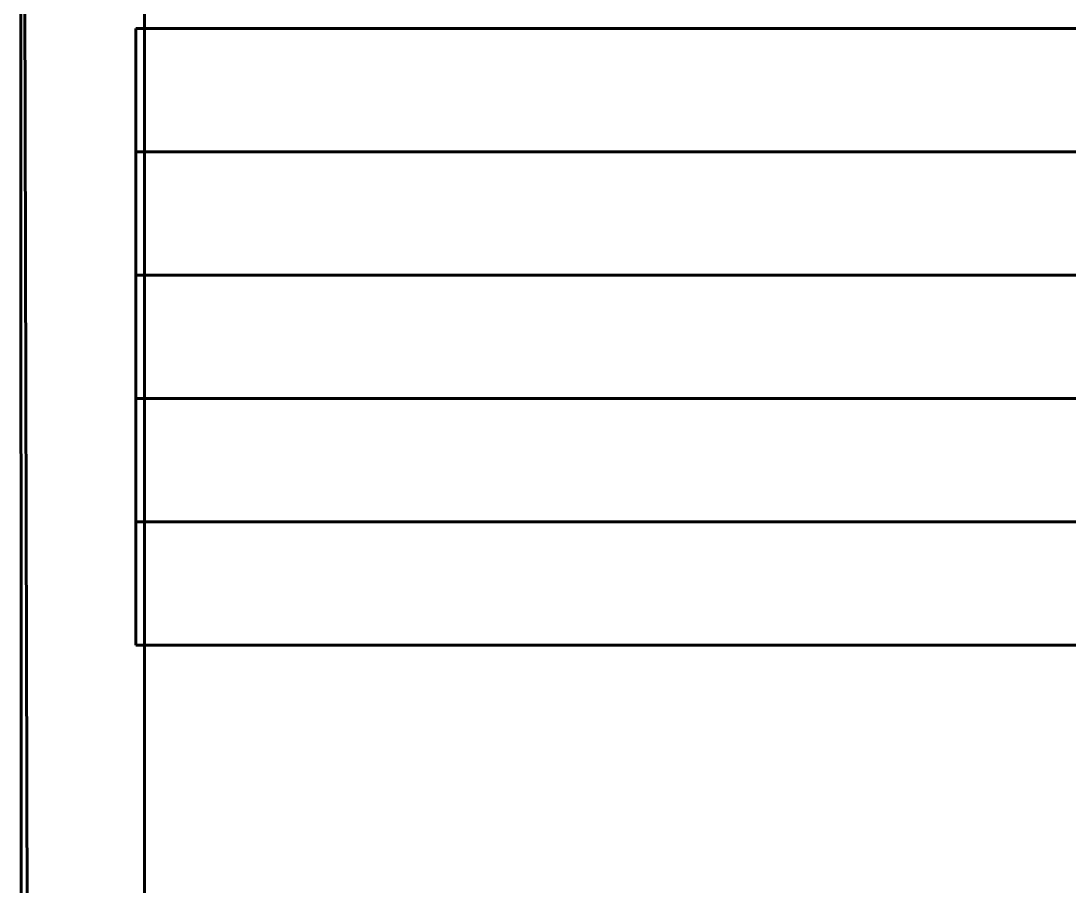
# Model space of a CAD drawing. Extents: x 0 to 297, y 0 to 292.
# Drawn here: x 75.391 to 79.641, y 101.99 to 105.497 of the extents above; entities that cross this region are included whole.
import ezdxf

# ---------------------------------------------------------------- set-up
doc = ezdxf.new("R2010")
doc.units = 0
doc.header["$MEASUREMENT"] = 0
doc.linetypes.add('K5LT_BASIC', pattern=[0])
doc.layers.add('Системный слой', color=7, linetype='Continuous')

# ---------------------------------------------------------------- blocks, each defined once
blk = doc.blocks.new('*U')
at = {"layer": 'Системный слой', "linetype": 'K5LT_BASIC', "lineweight": 60}
for p, q in [((75.8573, 104.9674), (75.8573, 105.4674)), ((75.8573, 105.4674), (83.3379, 105.4674)), ((75.8573, 104.4674), (75.8573, 104.9674)), ((75.8573, 104.9674), (83.3379, 104.9674)), ((83.3379, 104.9674), (75.8573, 104.9674)), ((75.8573, 103.9674), (75.8573, 104.4674)), ((75.8573, 104.4674), (83.3379, 104.4674)), ((83.3379, 104.4674), (75.8573, 104.4674)), ((75.8573, 103.4674), (75.8573, 103.9674)), ((75.8573, 103.9674), (83.3379, 103.9674)), ((83.3379, 103.9674), (75.8573, 103.9674)), ((75.8573, 102.9674), (75.8573, 103.4674)), ((75.8573, 103.4674), (83.3379, 103.4674)), ((83.3379, 103.4674), (75.8573, 103.4674)), ((83.3379, 102.9674), (75.8573, 102.9674))]:
    blk.add_line(p, q, dxfattribs=at)

msp = doc.modelspace()

# ---------------------------------------------------------------- linework, layer by layer
at = {"layer": 'Системный слой', "linetype": 'K5LT_BASIC', "lineweight": 60}
for p, q in [((75.4255, 98.0231), (75.3913, 112.0189)), ((75.8917, 112.0189), (75.8917, 100.5189)), ((75.8917, 112.0189), (75.8917, 98.0189)), ((75.3913, 106.5779), (75.3916, 100.5189))]:
    msp.add_line(p, q, dxfattribs=at)

# ---------------------------------------------------------------- block references
at = {"layer": 'Системный слой'}
msp.add_blockref('*U', (0, 0), dxfattribs=at)
msp.add_blockref('*U', (0, 0), dxfattribs=at)
msp.add_blockref('*U', (0, 0), dxfattribs=at)
msp.add_blockref('*U', (0, 0), dxfattribs=at)
msp.add_blockref('*U', (0, 0), dxfattribs=at)
msp.add_blockref('*U', (0, 0), dxfattribs=at)
msp.add_blockref('*U', (0, 0), dxfattribs=at)
msp.add_blockref('*U', (0, 0), dxfattribs=at)
msp.add_blockref('*U', (0, 0), dxfattribs=at)
msp.add_blockref('*U', (0, 0), dxfattribs=at)
msp.add_blockref('*U', (0, 0), dxfattribs=at)
msp.add_blockref('*U', (0, 0), dxfattribs=at)
msp.add_blockref('*U', (0, 0), dxfattribs=at)
msp.add_blockref('*U', (0, 0), dxfattribs=at)
msp.add_blockref('*U', (0, 0), dxfattribs=at)
msp.add_blockref('*U', (0, 0), dxfattribs=at)
msp.add_blockref('*U', (0, 0), dxfattribs=at)
msp.add_blockref('*U', (0, 0), dxfattribs=at)
msp.add_blockref('*U', (0, 0), dxfattribs=at)
msp.add_blockref('*U', (0, 0), dxfattribs=at)
msp.add_blockref('*U', (0, 0), dxfattribs=at)
msp.add_blockref('*U', (0, 0), dxfattribs=at)
msp.add_blockref('*U', (0, 0), dxfattribs=at)
msp.add_blockref('*U', (0, 0), dxfattribs=at)
msp.add_blockref('*U', (0, 0), dxfattribs=at)
msp.add_blockref('*U', (0, 0), dxfattribs=at)
msp.add_blockref('*U', (0, 0), dxfattribs=at)
msp.add_blockref('*U', (0, 0), dxfattribs=at)
msp.add_blockref('*U', (0, 0), dxfattribs=at)
msp.add_blockref('*U', (0, 0), dxfattribs=at)
msp.add_blockref('*U', (0, 0), dxfattribs=at)
msp.add_blockref('*U', (0, 0), dxfattribs=at)
msp.add_blockref('*U', (0, 0), dxfattribs=at)
msp.add_blockref('*U', (0, 0), dxfattribs=at)
msp.add_blockref('*U', (0, 0), dxfattribs=at)
msp.add_blockref('*U', (0, 0), dxfattribs=at)
msp.add_blockref('*U', (0, 0), dxfattribs=at)
msp.add_blockref('*U', (0, 0), dxfattribs=at)
msp.add_blockref('*U', (0, 0), dxfattribs=at)
msp.add_blockref('*U', (0, 0), dxfattribs=at)
msp.add_blockref('*U', (0, 0), dxfattribs=at)
msp.add_blockref('*U', (0, 0), dxfattribs=at)
msp.add_blockref('*U', (0, 0), dxfattribs=at)
msp.add_blockref('*U', (0, 0), dxfattribs=at)
msp.add_blockref('*U', (0, 0), dxfattribs=at)
msp.add_blockref('*U', (0, 0), dxfattribs=at)
msp.add_blockref('*U', (0, 0), dxfattribs=at)
msp.add_blockref('*U', (0, 0), dxfattribs=at)
msp.add_blockref('*U', (0, 0), dxfattribs=at)
msp.add_blockref('*U', (0, 0), dxfattribs=at)
msp.add_blockref('*U', (0, 0), dxfattribs=at)
msp.add_blockref('*U', (0, 0), dxfattribs=at)
msp.add_blockref('*U', (0, 0), dxfattribs=at)
msp.add_blockref('*U', (0, 0), dxfattribs=at)
msp.add_blockref('*U', (0, 0), dxfattribs=at)
msp.add_blockref('*U', (0, 0), dxfattribs=at)
msp.add_blockref('*U', (0, 0), dxfattribs=at)
msp.add_blockref('*U', (0, 0), dxfattribs=at)
msp.add_blockref('*U', (0, 0), dxfattribs=at)
msp.add_blockref('*U', (0, 0), dxfattribs=at)
msp.add_blockref('*U', (0, 0), dxfattribs=at)
msp.add_blockref('*U', (0, 0), dxfattribs=at)
msp.add_blockref('*U', (0, 0), dxfattribs=at)
msp.add_blockref('*U', (0, 0), dxfattribs=at)
msp.add_blockref('*U', (0, 0), dxfattribs=at)
msp.add_blockref('*U', (0, 0), dxfattribs=at)
msp.add_blockref('*U', (0, 0), dxfattribs=at)
msp.add_blockref('*U', (0, 0), dxfattribs=at)
msp.add_blockref('*U', (0, 0), dxfattribs=at)
msp.add_blockref('*U', (0, 0), dxfattribs=at)
msp.add_blockref('*U', (0, 0), dxfattribs=at)
msp.add_blockref('*U', (0, 0), dxfattribs=at)
msp.add_blockref('*U', (0, 0), dxfattribs=at)
msp.add_blockref('*U', (0, 0), dxfattribs=at)
msp.add_blockref('*U', (0, 0), dxfattribs=at)
msp.add_blockref('*U', (0, 0), dxfattribs=at)
msp.add_blockref('*U', (0, 0), dxfattribs=at)
msp.add_blockref('*U', (0, 0), dxfattribs=at)
msp.add_blockref('*U', (0, 0), dxfattribs=at)
msp.add_blockref('*U', (0, 0), dxfattribs=at)
msp.add_blockref('*U', (0, 0), dxfattribs=at)
msp.add_blockref('*U', (0, 0), dxfattribs=at)
msp.add_blockref('*U', (0, 0), dxfattribs=at)
msp.add_blockref('*U', (0, 0), dxfattribs=at)
msp.add_blockref('*U', (0, 0), dxfattribs=at)
msp.add_blockref('*U', (0, 0), dxfattribs=at)
msp.add_blockref('*U', (0, 0), dxfattribs=at)
msp.add_blockref('*U', (0, 0), dxfattribs=at)
msp.add_blockref('*U', (0, 0), dxfattribs=at)
msp.add_blockref('*U', (0, 0), dxfattribs=at)
msp.add_blockref('*U', (0, 0), dxfattribs=at)
msp.add_blockref('*U', (0, 0), dxfattribs=at)
msp.add_blockref('*U', (0, 0), dxfattribs=at)
msp.add_blockref('*U', (0, 0), dxfattribs=at)
msp.add_blockref('*U', (0, 0), dxfattribs=at)
msp.add_blockref('*U', (0, 0), dxfattribs=at)
msp.add_blockref('*U', (0, 0), dxfattribs=at)
msp.add_blockref('*U', (0, 0), dxfattribs=at)
msp.add_blockref('*U', (0, 0), dxfattribs=at)
msp.add_blockref('*U', (0, 0), dxfattribs=at)
msp.add_blockref('*U', (0, 0), dxfattribs=at)
msp.add_blockref('*U', (0, 0), dxfattribs=at)
msp.add_blockref('*U', (0, 0), dxfattribs=at)
msp.add_blockref('*U', (0, 0), dxfattribs=at)
msp.add_blockref('*U', (0, 0), dxfattribs=at)
msp.add_blockref('*U', (0, 0), dxfattribs=at)
msp.add_blockref('*U', (0, 0), dxfattribs=at)
msp.add_blockref('*U', (0, 0), dxfattribs=at)
msp.add_blockref('*U', (0, 0), dxfattribs=at)
msp.add_blockref('*U', (0, 0), dxfattribs=at)
msp.add_blockref('*U', (0, 0), dxfattribs=at)
msp.add_blockref('*U', (0, 0), dxfattribs=at)
msp.add_blockref('*U', (0, 0), dxfattribs=at)
msp.add_blockref('*U', (0, 0), dxfattribs=at)
msp.add_blockref('*U', (0, 0), dxfattribs=at)
msp.add_blockref('*U', (0, 0), dxfattribs=at)
msp.add_blockref('*U', (0, 0), dxfattribs=at)
msp.add_blockref('*U', (0, 0), dxfattribs=at)
msp.add_blockref('*U', (0, 0), dxfattribs=at)
msp.add_blockref('*U', (0, 0), dxfattribs=at)
msp.add_blockref('*U', (0, 0), dxfattribs=at)
msp.add_blockref('*U', (0, 0), dxfattribs=at)
msp.add_blockref('*U', (0, 0), dxfattribs=at)
msp.add_blockref('*U', (0, 0), dxfattribs=at)
msp.add_blockref('*U', (0, 0), dxfattribs=at)
msp.add_blockref('*U', (0, 0), dxfattribs=at)
msp.add_blockref('*U', (0, 0), dxfattribs=at)
msp.add_blockref('*U', (0, 0), dxfattribs=at)
msp.add_blockref('*U', (0, 0), dxfattribs=at)
msp.add_blockref('*U', (0, 0), dxfattribs=at)
msp.add_blockref('*U', (0, 0), dxfattribs=at)
msp.add_blockref('*U', (0, 0), dxfattribs=at)
msp.add_blockref('*U', (0, 0), dxfattribs=at)
msp.add_blockref('*U', (0, 0), dxfattribs=at)
msp.add_blockref('*U', (0, 0), dxfattribs=at)
msp.add_blockref('*U', (0, 0), dxfattribs=at)
msp.add_blockref('*U', (0, 0), dxfattribs=at)
msp.add_blockref('*U', (0, 0), dxfattribs=at)
msp.add_blockref('*U', (0, 0), dxfattribs=at)
msp.add_blockref('*U', (0, 0), dxfattribs=at)
msp.add_blockref('*U', (0, 0), dxfattribs=at)
msp.add_blockref('*U', (0, 0), dxfattribs=at)
msp.add_blockref('*U', (0, 0), dxfattribs=at)
msp.add_blockref('*U', (0, 0), dxfattribs=at)
msp.add_blockref('*U', (0, 0), dxfattribs=at)
msp.add_blockref('*U', (0, 0), dxfattribs=at)
msp.add_blockref('*U', (0, 0), dxfattribs=at)
msp.add_blockref('*U', (0, 0), dxfattribs=at)
msp.add_blockref('*U', (0, 0), dxfattribs=at)
msp.add_blockref('*U', (0, 0), dxfattribs=at)
msp.add_blockref('*U', (0, 0), dxfattribs=at)
msp.add_blockref('*U', (0, 0), dxfattribs=at)
msp.add_blockref('*U', (0, 0), dxfattribs=at)
msp.add_blockref('*U', (0, 0), dxfattribs=at)
msp.add_blockref('*U', (0, 0), dxfattribs=at)
msp.add_blockref('*U', (0, 0), dxfattribs=at)
msp.add_blockref('*U', (0, 0), dxfattribs=at)
msp.add_blockref('*U', (0, 0), dxfattribs=at)
msp.add_blockref('*U', (0, 0), dxfattribs=at)
msp.add_blockref('*U', (0, 0), dxfattribs=at)
msp.add_blockref('*U', (0, 0), dxfattribs=at)
msp.add_blockref('*U', (0, 0), dxfattribs=at)
msp.add_blockref('*U', (0, 0), dxfattribs=at)
msp.add_blockref('*U', (0, 0), dxfattribs=at)
msp.add_blockref('*U', (0, 0), dxfattribs=at)
msp.add_blockref('*U', (0, 0), dxfattribs=at)
msp.add_blockref('*U', (0, 0), dxfattribs=at)
msp.add_blockref('*U', (0, 0), dxfattribs=at)
msp.add_blockref('*U', (0, 0), dxfattribs=at)
msp.add_blockref('*U', (0, 0), dxfattribs=at)
msp.add_blockref('*U', (0, 0), dxfattribs=at)
msp.add_blockref('*U', (0, 0), dxfattribs=at)
msp.add_blockref('*U', (0, 0), dxfattribs=at)
msp.add_blockref('*U', (0, 0), dxfattribs=at)
msp.add_blockref('*U', (0, 0), dxfattribs=at)
msp.add_blockref('*U', (0, 0), dxfattribs=at)
msp.add_blockref('*U', (0, 0), dxfattribs=at)
msp.add_blockref('*U', (0, 0), dxfattribs=at)
msp.add_blockref('*U', (0, 0), dxfattribs=at)
msp.add_blockref('*U', (0, 0), dxfattribs=at)
msp.add_blockref('*U', (0, 0), dxfattribs=at)
msp.add_blockref('*U', (0, 0), dxfattribs=at)
msp.add_blockref('*U', (0, 0), dxfattribs=at)
msp.add_blockref('*U', (0, 0), dxfattribs=at)
msp.add_blockref('*U', (0, 0), dxfattribs=at)
msp.add_blockref('*U', (0, 0), dxfattribs=at)
msp.add_blockref('*U', (0, 0), dxfattribs=at)
msp.add_blockref('*U', (0, 0), dxfattribs=at)
msp.add_blockref('*U', (0, 0), dxfattribs=at)
msp.add_blockref('*U', (0, 0), dxfattribs=at)
msp.add_blockref('*U', (0, 0), dxfattribs=at)
msp.add_blockref('*U', (0, 0), dxfattribs=at)
msp.add_blockref('*U', (0, 0), dxfattribs=at)
msp.add_blockref('*U', (0, 0), dxfattribs=at)
msp.add_blockref('*U', (0, 0), dxfattribs=at)
msp.add_blockref('*U', (0, 0), dxfattribs=at)
msp.add_blockref('*U', (0, 0), dxfattribs=at)
msp.add_blockref('*U', (0, 0), dxfattribs=at)
msp.add_blockref('*U', (0, 0), dxfattribs=at)
msp.add_blockref('*U', (0, 0), dxfattribs=at)
msp.add_blockref('*U', (0, 0), dxfattribs=at)
msp.add_blockref('*U', (0, 0), dxfattribs=at)
msp.add_blockref('*U', (0, 0), dxfattribs=at)
msp.add_blockref('*U', (0, 0), dxfattribs=at)
msp.add_blockref('*U', (0, 0), dxfattribs=at)
msp.add_blockref('*U', (0, 0), dxfattribs=at)
msp.add_blockref('*U', (0, 0), dxfattribs=at)
msp.add_blockref('*U', (0, 0), dxfattribs=at)
msp.add_blockref('*U', (0, 0), dxfattribs=at)
msp.add_blockref('*U', (0, 0), dxfattribs=at)
msp.add_blockref('*U', (0, 0), dxfattribs=at)
msp.add_blockref('*U', (0, 0), dxfattribs=at)
msp.add_blockref('*U', (0, 0), dxfattribs=at)
msp.add_blockref('*U', (0, 0), dxfattribs=at)
msp.add_blockref('*U', (0, 0), dxfattribs=at)
msp.add_blockref('*U', (0, 0), dxfattribs=at)
msp.add_blockref('*U', (0, 0), dxfattribs=at)
msp.add_blockref('*U', (0, 0), dxfattribs=at)
msp.add_blockref('*U', (0, 0), dxfattribs=at)
msp.add_blockref('*U', (0, 0), dxfattribs=at)
msp.add_blockref('*U', (0, 0), dxfattribs=at)
msp.add_blockref('*U', (0, 0), dxfattribs=at)
msp.add_blockref('*U', (0, 0), dxfattribs=at)
msp.add_blockref('*U', (0, 0), dxfattribs=at)
msp.add_blockref('*U', (0, 0), dxfattribs=at)
msp.add_blockref('*U', (0, 0), dxfattribs=at)
msp.add_blockref('*U', (0, 0), dxfattribs=at)
msp.add_blockref('*U', (0, 0), dxfattribs=at)
msp.add_blockref('*U', (0, 0), dxfattribs=at)
msp.add_blockref('*U', (0, 0), dxfattribs=at)
msp.add_blockref('*U', (0, 0), dxfattribs=at)
msp.add_blockref('*U', (0, 0), dxfattribs=at)
msp.add_blockref('*U', (0, 0), dxfattribs=at)
msp.add_blockref('*U', (0, 0), dxfattribs=at)
msp.add_blockref('*U', (0, 0), dxfattribs=at)
msp.add_blockref('*U', (0, 0), dxfattribs=at)
msp.add_blockref('*U', (0, 0), dxfattribs=at)
msp.add_blockref('*U', (0, 0), dxfattribs=at)
msp.add_blockref('*U', (0, 0), dxfattribs=at)
msp.add_blockref('*U', (0, 0), dxfattribs=at)
msp.add_blockref('*U', (0, 0), dxfattribs=at)
msp.add_blockref('*U', (0, 0), dxfattribs=at)
msp.add_blockref('*U', (0, 0), dxfattribs=at)
msp.add_blockref('*U', (0, 0), dxfattribs=at)
msp.add_blockref('*U', (0, 0), dxfattribs=at)
msp.add_blockref('*U', (0, 0), dxfattribs=at)
msp.add_blockref('*U', (0, 0), dxfattribs=at)
msp.add_blockref('*U', (0, 0), dxfattribs=at)
msp.add_blockref('*U', (0, 0), dxfattribs=at)
msp.add_blockref('*U', (0, 0), dxfattribs=at)
msp.add_blockref('*U', (0, 0), dxfattribs=at)
msp.add_blockref('*U', (0, 0), dxfattribs=at)
msp.add_blockref('*U', (0, 0), dxfattribs=at)
msp.add_blockref('*U', (0, 0), dxfattribs=at)
msp.add_blockref('*U', (0, 0), dxfattribs=at)
msp.add_blockref('*U', (0, 0), dxfattribs=at)
msp.add_blockref('*U', (0, 0), dxfattribs=at)
msp.add_blockref('*U', (0, 0), dxfattribs=at)
msp.add_blockref('*U', (0, 0), dxfattribs=at)
msp.add_blockref('*U', (0, 0), dxfattribs=at)
msp.add_blockref('*U', (0, 0), dxfattribs=at)
msp.add_blockref('*U', (0, 0), dxfattribs=at)
msp.add_blockref('*U', (0, 0), dxfattribs=at)
msp.add_blockref('*U', (0, 0), dxfattribs=at)
msp.add_blockref('*U', (0, 0), dxfattribs=at)
msp.add_blockref('*U', (0, 0), dxfattribs=at)
msp.add_blockref('*U', (0, 0), dxfattribs=at)
msp.add_blockref('*U', (0, 0), dxfattribs=at)
msp.add_blockref('*U', (0, 0), dxfattribs=at)
msp.add_blockref('*U', (0, 0), dxfattribs=at)
msp.add_blockref('*U', (0, 0), dxfattribs=at)
msp.add_blockref('*U', (0, 0), dxfattribs=at)
msp.add_blockref('*U', (0, 0), dxfattribs=at)
msp.add_blockref('*U', (0, 0), dxfattribs=at)
msp.add_blockref('*U', (0, 0), dxfattribs=at)
msp.add_blockref('*U', (0, 0), dxfattribs=at)
msp.add_blockref('*U', (0, 0), dxfattribs=at)
msp.add_blockref('*U', (0, 0), dxfattribs=at)
msp.add_blockref('*U', (0, 0), dxfattribs=at)
msp.add_blockref('*U', (0, 0), dxfattribs=at)
msp.add_blockref('*U', (0, 0), dxfattribs=at)
msp.add_blockref('*U', (0, 0), dxfattribs=at)
msp.add_blockref('*U', (0, 0), dxfattribs=at)
msp.add_blockref('*U', (0, 0), dxfattribs=at)
msp.add_blockref('*U', (0, 0), dxfattribs=at)
msp.add_blockref('*U', (0, 0), dxfattribs=at)
msp.add_blockref('*U', (0, 0), dxfattribs=at)
msp.add_blockref('*U', (0, 0), dxfattribs=at)
msp.add_blockref('*U', (0, 0), dxfattribs=at)
msp.add_blockref('*U', (0, 0), dxfattribs=at)
msp.add_blockref('*U', (0, 0), dxfattribs=at)
msp.add_blockref('*U', (0, 0), dxfattribs=at)
msp.add_blockref('*U', (0, 0), dxfattribs=at)
msp.add_blockref('*U', (0, 0), dxfattribs=at)
msp.add_blockref('*U', (0, 0), dxfattribs=at)
msp.add_blockref('*U', (0, 0), dxfattribs=at)
msp.add_blockref('*U', (0, 0), dxfattribs=at)
msp.add_blockref('*U', (0, 0), dxfattribs=at)
msp.add_blockref('*U', (0, 0), dxfattribs=at)
msp.add_blockref('*U', (0, 0), dxfattribs=at)
msp.add_blockref('*U', (0, 0), dxfattribs=at)
msp.add_blockref('*U', (0, 0), dxfattribs=at)
msp.add_blockref('*U', (0, 0), dxfattribs=at)
msp.add_blockref('*U', (0, 0), dxfattribs=at)
msp.add_blockref('*U', (0, 0), dxfattribs=at)
msp.add_blockref('*U', (0, 0), dxfattribs=at)
msp.add_blockref('*U', (0, 0), dxfattribs=at)
msp.add_blockref('*U', (0, 0), dxfattribs=at)
msp.add_blockref('*U', (0, 0), dxfattribs=at)
msp.add_blockref('*U', (0, 0), dxfattribs=at)
msp.add_blockref('*U', (0, 0), dxfattribs=at)
msp.add_blockref('*U', (0, 0), dxfattribs=at)
msp.add_blockref('*U', (0, 0), dxfattribs=at)
msp.add_blockref('*U', (0, 0), dxfattribs=at)
msp.add_blockref('*U', (0, 0), dxfattribs=at)
msp.add_blockref('*U', (0, 0), dxfattribs=at)
msp.add_blockref('*U', (0, 0), dxfattribs=at)
msp.add_blockref('*U', (0, 0), dxfattribs=at)
msp.add_blockref('*U', (0, 0), dxfattribs=at)
msp.add_blockref('*U', (0, 0), dxfattribs=at)
msp.add_blockref('*U', (0, 0), dxfattribs=at)
msp.add_blockref('*U', (0, 0), dxfattribs=at)
msp.add_blockref('*U', (0, 0), dxfattribs=at)
msp.add_blockref('*U', (0, 0), dxfattribs=at)
msp.add_blockref('*U', (0, 0), dxfattribs=at)
msp.add_blockref('*U', (0, 0), dxfattribs=at)
msp.add_blockref('*U', (0, 0), dxfattribs=at)
msp.add_blockref('*U', (0, 0), dxfattribs=at)
msp.add_blockref('*U', (0, 0), dxfattribs=at)
msp.add_blockref('*U', (0, 0), dxfattribs=at)
msp.add_blockref('*U', (0, 0), dxfattribs=at)
msp.add_blockref('*U', (0, 0), dxfattribs=at)
msp.add_blockref('*U', (0, 0), dxfattribs=at)
msp.add_blockref('*U', (0, 0), dxfattribs=at)
msp.add_blockref('*U', (0, 0), dxfattribs=at)
msp.add_blockref('*U', (0, 0), dxfattribs=at)
msp.add_blockref('*U', (0, 0), dxfattribs=at)
msp.add_blockref('*U', (0, 0), dxfattribs=at)
msp.add_blockref('*U', (0, 0), dxfattribs=at)
msp.add_blockref('*U', (0, 0), dxfattribs=at)
msp.add_blockref('*U', (0, 0), dxfattribs=at)
msp.add_blockref('*U', (0, 0), dxfattribs=at)
msp.add_blockref('*U', (0, 0), dxfattribs=at)
msp.add_blockref('*U', (0, 0), dxfattribs=at)
msp.add_blockref('*U', (0, 0), dxfattribs=at)
msp.add_blockref('*U', (0, 0), dxfattribs=at)
msp.add_blockref('*U', (0, 0), dxfattribs=at)
msp.add_blockref('*U', (0, 0), dxfattribs=at)
msp.add_blockref('*U', (0, 0), dxfattribs=at)
msp.add_blockref('*U', (0, 0), dxfattribs=at)
msp.add_blockref('*U', (0, 0), dxfattribs=at)
msp.add_blockref('*U', (0, 0), dxfattribs=at)
msp.add_blockref('*U', (0, 0), dxfattribs=at)
msp.add_blockref('*U', (0, 0), dxfattribs=at)
msp.add_blockref('*U', (0, 0), dxfattribs=at)
msp.add_blockref('*U', (0, 0), dxfattribs=at)
msp.add_blockref('*U', (0, 0), dxfattribs=at)
msp.add_blockref('*U', (0, 0), dxfattribs=at)
msp.add_blockref('*U', (0, 0), dxfattribs=at)
msp.add_blockref('*U', (0, 0), dxfattribs=at)
msp.add_blockref('*U', (0, 0), dxfattribs=at)
msp.add_blockref('*U', (0, 0), dxfattribs=at)
msp.add_blockref('*U', (0, 0), dxfattribs=at)
msp.add_blockref('*U', (0, 0), dxfattribs=at)

doc.saveas('drawing.dxf')
